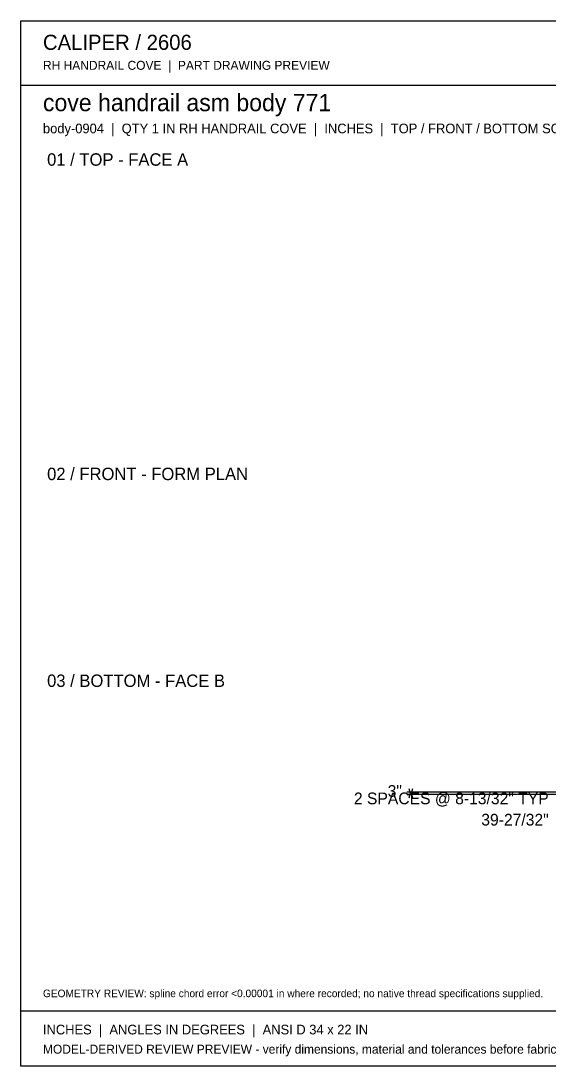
# Model space of a CAD drawing. Header units: inches. Extents: x 31 to 2213, y 31 to 1421.
# Drawn here: x 31 to 734, y 31 to 1421 of the extents above; entities that cross this region are included whole.
import ezdxf
from ezdxf.enums import TextEntityAlignment as Align

# ---------------------------------------------------------------- set-up
doc = ezdxf.new("R2010")
doc.units = ezdxf.units.IN
doc.header["$MEASUREMENT"] = 0

msp = doc.modelspace()

# ---------------------------------------------------------------- linework, layer by layer
at = {"layer": 'ANNOTATION'}
for p, q in [((1005.8, 395.3), (544.2, 395.3)), ((979, 392.3), (544.2, 392.3)), ((549.7, 392.3), (547.5, 399.6)), ((547.5, 388), (549.7, 395.3)), ((552, 399.6), (549.7, 392.3)), ((549.7, 395.3), (549.7, 392.3)), ((549.7, 395.3), (552, 388))]:
    msp.add_line(p, q, dxfattribs=at)
at = {"layer": 'OUTLINE'}
for p, q in [((31.2, 1420.8), (2212.8, 1420.8)), ((31.2, 31.2), (31.2, 1420.8)), ((31.2, 1335.6), (2212.8, 1335.6)), ((31.2, 104.5), (2212.8, 104.5)), ((2212.8, 31.2), (31.2, 31.2))]:
    msp.add_line(p, q, dxfattribs=at)

# ---------------------------------------------------------------- texts
at = {"layer": 'ANNOTATION'}
for s, height, p in [('CALIPER / 2606', 20.167, (60.5, 1382.3)), ('RH HANDRAIL COVE  |  PART DRAWING PREVIEW', 11.917, (60.5, 1355.8)), ('cove handrail asm body 771', 22.917, (60.5, 1300.8)), ('body-0904  |  QTY 1 IN RH HANDRAIL COVE  |  INCHES  |  TOP / FRONT / BOTTOM SCALE 1:66', 12.833, (60.5, 1271.4)), ('01 / TOP - FACE A', 16.5, (66, 1228.3)), ('02 / FRONT - FORM PLAN', 16.5, (66, 810.3)), ('03 / BOTTOM - FACE B', 16.5, (66, 535.3)), ('GEOMETRY REVIEW: spline chord error <0.00001 in where recorded; no native thread specifications supplied.', 10.0833, (60.5, 122.8)), ('INCHES  |  ANGLES IN DEGREES  |  ANSI D 34 x 22 IN', 12.833, (60.5, 73.3)), ('MODEL-DERIVED REVIEW PREVIEW - verify dimensions, material and tolerances before fabrication.', 11.917, (60.5, 47.7))]:
    msp.add_text(s, height=height, dxfattribs=at).set_placement(p)
for s, height, p in [('3"', 15.58, (537.8, 389.2)), ('2 SPACES @ 8-13/32" TYP', 15.583, (733, 379.3)), ('39-27/32"', 15.58, (733, 351))]:
    msp.add_text(s, height=height, dxfattribs=at).set_placement(p, align=Align.RIGHT)

doc.saveas('drawing.dxf')
